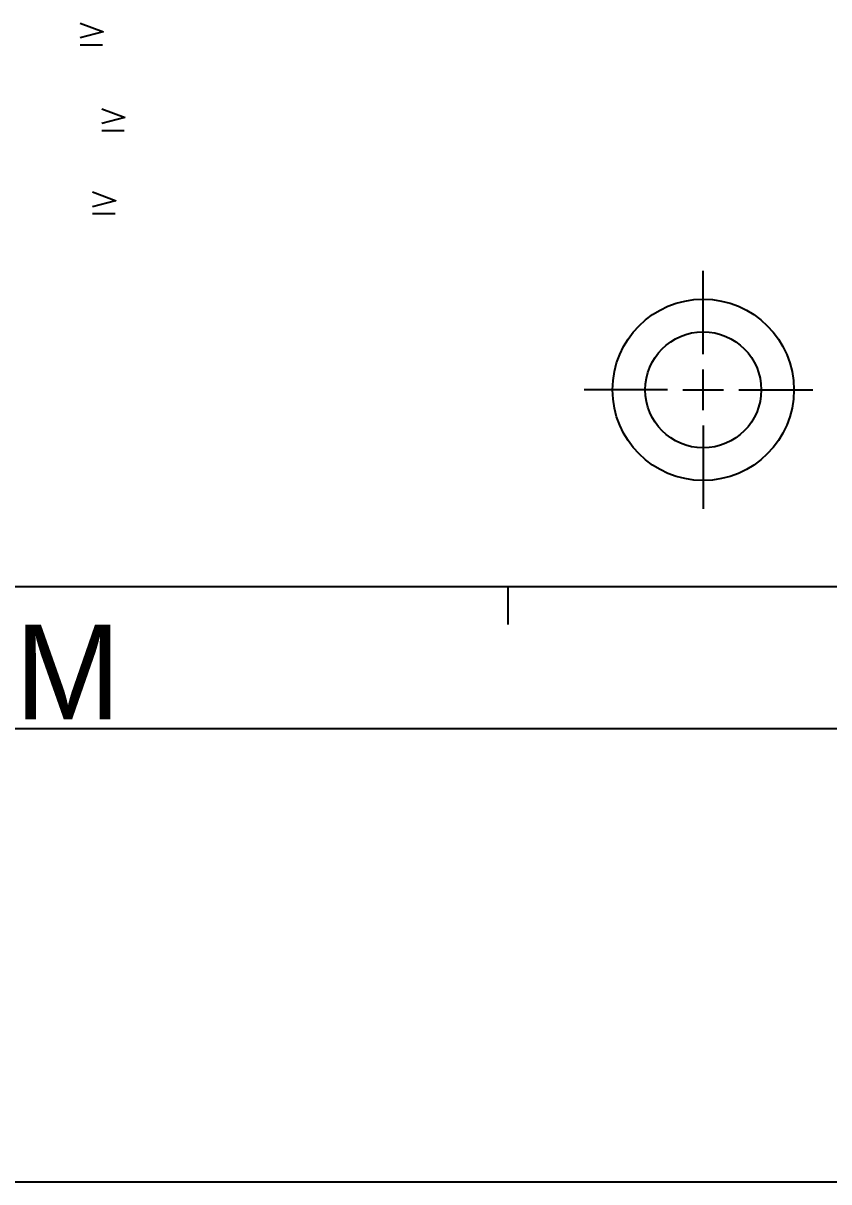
# Model space of a CAD drawing. Header units: millimetres. Extents: x 0 to 841, y 0 to 594.
# Drawn here: x 676.3 to 718.8, y 0 to 61.1 of the extents above; entities that cross this region are included whole.
import ezdxf

# ---------------------------------------------------------------- set-up
doc = ezdxf.new("R2010")
doc.units = ezdxf.units.MM
doc.header["$LTSCALE"] = 46.255
doc.layers.get('0').update_dxf_attribs({"linetype": 'CONTINUOUS'})
doc.styles.add('TEXTSTYLE_2', font='txt')

# ---------------------------------------------------------------- blocks, each defined once
blk = doc.blocks.new('SYM301_BL0', base_point=(680.553, 51.625))
at = {"color": 7, "linetype": 'CONTINUOUS'}
for p, q in [((679.933, 52.197), (681.172, 51.735)), ((681.148, 51.735), (679.933, 51.419)), ((679.933, 51.054), (681.124, 51.054))]:
    blk.add_line(p, q, dxfattribs=at)
blk = doc.blocks.new('SYM301_BL1', base_point=(681.039, 56.014))
at = {"color": 7, "linetype": 'CONTINUOUS'}
for p, q in [((680.419, 56.585), (681.659, 56.124)), ((681.634, 56.124), (680.419, 55.808)), ((680.419, 55.443), (681.61, 55.443))]:
    blk.add_line(p, q, dxfattribs=at)
blk = doc.blocks.new('SYM301_BL2', base_point=(679.891, 60.525))
at = {"color": 7, "linetype": 'CONTINUOUS'}
for p, q in [((679.272, 61.096), (680.511, 60.634)), ((680.487, 60.634), (679.272, 60.318)), ((679.272, 59.954), (680.462, 59.954))]:
    blk.add_line(p, q, dxfattribs=at)

msp = doc.modelspace()

# ---------------------------------------------------------------- linework, layer by layer
at = {"color": 7, "linetype": 'CONTINUOUS'}
for p, q in [((712.144, 43.643), (712.144, 48.043)), ((712.144, 40.692), (712.144, 42.831)), ((710.263, 41.762), (705.863, 41.762)), ((711.075, 41.762), (713.214, 41.762)), ((714.025, 41.762), (717.926, 41.762)), ((712.144, 39.88), (712.144, 35.48)), ((25.842, 31.385), (809.342, 31.385)), ((701.842, 31.385), (701.842, 29.385)), ((819.342, 23.885), (16.342, 23.885)), ((0, 0), (841, 0))]:
    msp.add_line(p, q, dxfattribs=at)
for radius in [4.781, 3.061]:
    msp.add_circle((712.144, 41.762), radius, dxfattribs=at)

# ---------------------------------------------------------------- block references
for name, p in [('SYM301_BL2', (679.891, 60.525)), ('SYM301_BL1', (681.039, 56.014)), ('SYM301_BL0', (680.553, 51.625))]:
    msp.add_blockref(name, p, dxfattribs=at)

# ---------------------------------------------------------------- texts
at = {"color": 7, "linetype": 'CONTINUOUS', "insert": (675.842, 29.385), "char_height": 5, "width": 5, "attachment_point": 1, "line_spacing_factor": 0.9, "style": 'TEXTSTYLE_2'}
msp.add_mtext('M', dxfattribs=at)

doc.saveas('drawing.dxf')
